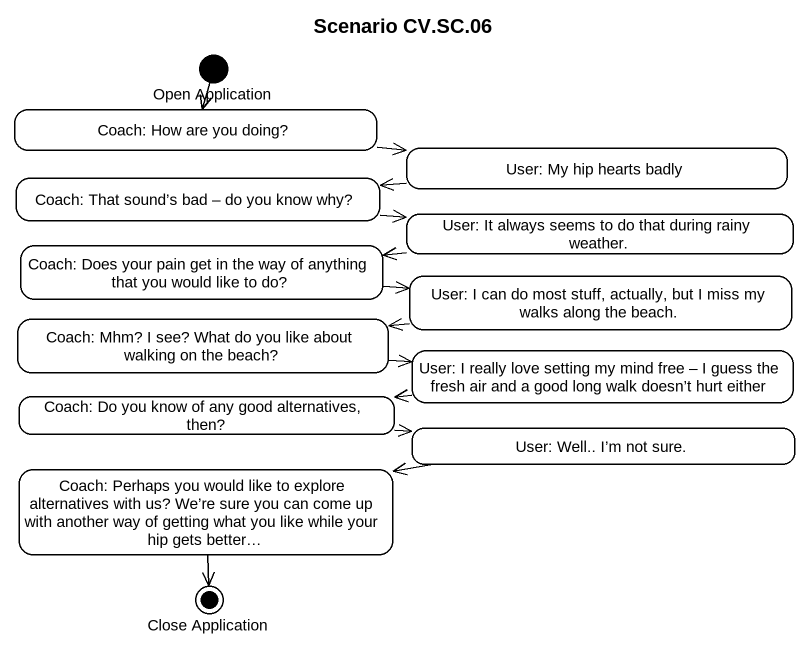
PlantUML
@startuml
title Scenario CV.SC.06
hide empty description
state "Open Application" as Open_Application <<start>>
state "Coach: How are you doing?" as Coach_How_are_you_doing
state "Coach: That sound’s bad – do you know why?" as Coach_That_sound_s_bad_do
state "User: My hip hearts badly" as User_My_hip_hearts_badly
state "Coach: Does your pain get in the way of anything that you would like to do?" as Coach_Does_your_pain_get_in
state "User: It always seems to do that during rainy weather." as User_It_always_seems_to_do
state "Coach: Mhm? I see? What do you like about walking on the beach?" as Coach_Mhm_I_see_What_do_you
state "User: I can do most stuff, actually, but I miss my walks along the beach." as User_I_can_do_most_stuff
state "User: I really love setting my mind free – I guess the fresh air and a good long walk doesn’t hurt either" as User_I_really_love_setting
state "Coach: Do you know of any good alternatives, then?" as Coach_Do_you_know_of_any
state "User: Well.. I’m not sure." as User_Well_I_m_not_sure
state "Coach: Perhaps you would like to explore alternatives with us? We’re sure you can come up with another way of getting what you like while your hip gets better…" as Coach_Perhaps_you_would
state "Close Application" as Close_Application <<end>>
Open_Application --> Coach_How_are_you_doing
Coach_How_are_you_doing -right-> User_My_hip_hearts_badly
Coach_That_sound_s_bad_do -right-> User_It_always_seems_to_do
User_My_hip_hearts_badly -left-> Coach_That_sound_s_bad_do
Coach_Does_your_pain_get_in -right-> User_I_can_do_most_stuff
User_It_always_seems_to_do -left-> Coach_Does_your_pain_get_in
Coach_Mhm_I_see_What_do_you -right-> User_I_really_love_setting
User_I_can_do_most_stuff -left-> Coach_Mhm_I_see_What_do_you
User_I_really_love_setting -left-> Coach_Do_you_know_of_any
Coach_Do_you_know_of_any -right-> User_Well_I_m_not_sure
User_Well_I_m_not_sure -left-> Coach_Perhaps_you_would
Coach_Perhaps_you_would --> Close_Application
@enduml
